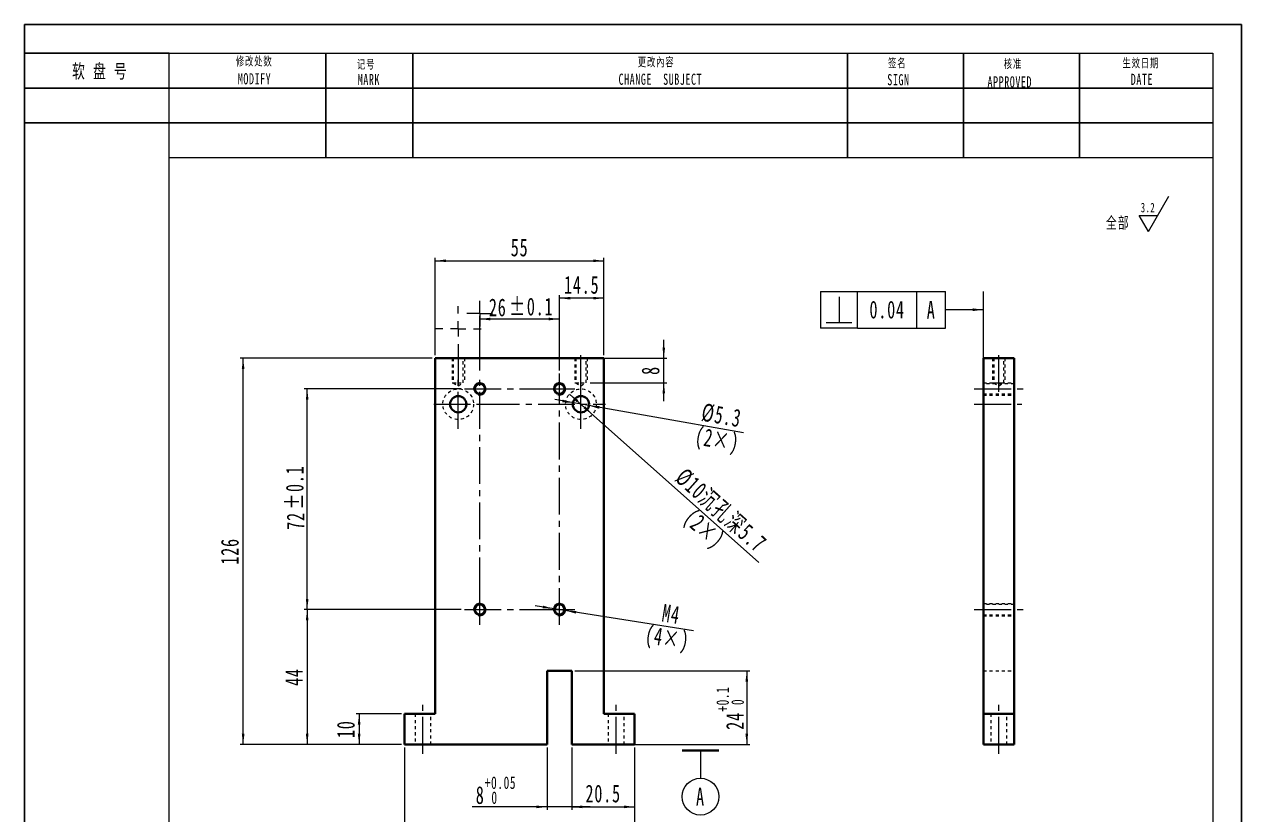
# Model space of a CAD drawing. Header units: millimetres. Extents: x 0 to 8592, y 0 to 561.
# Drawn here: x 2701.8 to 3098.6, y 303.5 to 561.3 of the extents above; entities that cross this region are included whole.
import ezdxf

# ---------------------------------------------------------------- set-up
doc = ezdxf.new("R2010")
doc.units = ezdxf.units.MM
doc.linetypes.add('点画线', pattern=[18, 12, -2, 2, -2])
doc.linetypes.add('虚线', pattern=[2, 1, -1])
doc.layers.get('0').update_dxf_attribs({"lineweight": 35})
for name, color, linetype, lineweight in [('ACAD0', 7, 'Continuous', 0), ('ACAD10', 7, 'Continuous', 0), ('ACADA-构件3-柱砼', 9, 'Continuous', 0), ('ACADA-构件8-屋面', 7, 'Continuous', 0), ('EB0', 7, 'Continuous', 35), ('中心线层', 1, '点画线', 18), ('尺寸线层', 3, 'Continuous', 18), ('虚线层', 6, '虚线', 18)]:
    doc.layers.add(name, color=color, linetype=linetype, lineweight=lineweight)
doc.styles.add('标准', font='', dxfattribs={"width": 0.667})
doc.styles.get('标准').set_extended_font_data('宋体')
doc.dimstyles.new('标准', dxfattribs={"dimtxt": 5.779688, "dimasz": 3.5, "dimexe": 1, "dimexo": 1, "dimgap": 1.209086, "dimtad": 1, "dimdec": 1, "dimdsep": 46, "dimtxsty": '标准', "dimblk": '_CAXARROW', "dimcen": 0, "dimdle": 6, "dimazin": 2, "dimtfac": 0.707107, "dimtdec": 3, "dimtmove": 0, "dimatfit": 3, "dimfxl": 1, "dimfrac": 2, "dimtolj": 1, "dimlwd": 18, "dimarcsym": 0})

# ---------------------------------------------------------------- blocks, each defined once
blk = doc.blocks.new('*X7')
at = {"layer": 'ACAD10', "color": 0, "linetype": 'Continuous', "lineweight": 0}
for p, q in [((0, 2.5), (0, 4.15)), ((-2.5, 0), (-4.15, 0)), ((0, 0), (-2.5, 0)), ((0, 0), (0, 2.5)), ((0, 0), (0, -2.5)), ((0, 0), (2.5, 0)), ((2.5, 0), (4.15, 0)), ((0, -2.5), (0, -4.15))]:
    blk.add_line(p, q, dxfattribs=at)
blk = doc.blocks.new('*X8')
at = {"layer": 'ACAD10', "color": 0, "linetype": 'Continuous', "lineweight": 0}
for p, q in [((0, 5), (0, 7.5)), ((-5, 0), (-7.5, 0)), ((0, 0), (-2.5, 0)), ((0, 0), (0, 2.5)), ((0, 0), (0, -2.5)), ((0, 0), (2.5, 0)), ((5, 0), (7.5, 0)), ((0, -5), (0, -7.5))]:
    blk.add_line(p, q, dxfattribs=at)
blk = doc.blocks.new('*X86')
at = {"layer": 'EB0', "linetype": 'Continuous', "lineweight": 18}
for points in [[(2825.72, 288.61), (2829.22, 289.05), (2829.22, 288.17)], [(2900.72, 288.61), (2897.22, 289.05), (2897.22, 288.17)]]:
    blk.add_hatch(color=0, dxfattribs=at).paths.add_polyline_path(points, flags=0)
at = {"layer": 'EB0', "color": 0, "linetype": 'Continuous', "lineweight": 18}
for p, q in [((2825.72, 325.36), (2825.72, 287.61)), ((2900.72, 325.36), (2900.72, 287.61)), ((2825.72, 288.61), (2900.72, 288.61))]:
    blk.add_line(p, q, dxfattribs=at)
at = {"layer": 'EB0', "color": 0, "linetype": 'Continuous', "lineweight": 18, "insert": (2863.22, 292.92), "char_height": 5.78, "width": 8.1213, "attachment_point": 5, "line_spacing_factor": 1.15057, "style": '标准'}
blk.add_mtext('\\T1.1;75', dxfattribs=at)
blk = doc.blocks.new('_CAXARROW')
blk.add_hatch(color=0).paths.add_polyline_path([(0, 0), (-1, 0.125), (-1, -0.125)], flags=0)
blk = doc.blocks.new('*X88')
at = {"color": 0, "attachment_point": 1, "line_spacing_factor": 1.15057, "style": '标准'}
for s, insert, char_height, width in [('\\T1.1;{\\H0.707107x;+0.05}', (2851.88, 315.96), 5.7797, 20.9352), ('\\T1.1;8', (2848.93, 312.77), 5.78, 27.651), ('\\T1.1;{\\H0.707107x;0}', (2854.03, 311.08), 5.7797, 20.9352)]:
    blk.add_mtext(s, dxfattribs=dict(at, insert=insert, char_height=char_height, width=width))
blk = doc.blocks.new('*X87')
at = {"layer": 'EB0', "linetype": 'Continuous', "lineweight": 18}
for points in [[(2872.22, 306.03), (2868.72, 305.59), (2868.72, 306.47)], [(2880.22, 306.03), (2883.72, 305.59), (2883.72, 306.47)]]:
    blk.add_hatch(color=0, dxfattribs=at).paths.add_polyline_path(points, flags=0)
at = {"layer": 'EB0', "color": 0, "linetype": 'Continuous', "lineweight": 18}
for p, q in [((2872.22, 325.36), (2872.22, 305.03)), ((2880.22, 325.36), (2880.22, 305.03)), ((2886.22, 306.03), (2847.76, 306.03))]:
    blk.add_line(p, q, dxfattribs=at)
blk.add_blockref('*X88', (0, 0), dxfattribs=at)
blk = doc.blocks.new('*X89')
at = {"layer": 'EB0', "linetype": 'Continuous', "lineweight": 18}
for points in [[(2880.22, 306.03), (2883.72, 306.47), (2883.72, 305.59)], [(2900.72, 306.03), (2897.22, 306.47), (2897.22, 305.59)]]:
    blk.add_hatch(color=0, dxfattribs=at).paths.add_polyline_path(points, flags=0)
at = {"layer": 'EB0', "color": 0, "linetype": 'Continuous', "lineweight": 18}
for p, q in [((2880.22, 325.36), (2880.22, 305.03)), ((2900.72, 325.36), (2900.72, 305.03)), ((2880.22, 306.03), (2900.72, 306.03))]:
    blk.add_line(p, q, dxfattribs=at)
at = {"layer": 'EB0', "color": 0, "linetype": 'Continuous', "lineweight": 18, "insert": (2890.47, 310.34), "char_height": 5.78, "width": 17.1678, "attachment_point": 5, "line_spacing_factor": 1.15057, "style": '标准'}
blk.add_mtext('\\T1.1;20.5', dxfattribs=at)
blk = doc.blocks.new('*X91')
at = {"color": 0, "attachment_point": 1, "rotation": 90, "line_spacing_factor": 1.15057, "style": '标准'}
for s, insert, char_height, width in [('\\T1.1;{\\H0.707107x;+0.1}', (2927.36, 337.08), 5.7797, 16.6706), ('\\T1.1;{\\H0.707107x;0}', (2932.24, 339.23), 5.7797, 16.6706), ('\\T1.1;24', (2930.54, 331.17), 5.78, 29.3317)]:
    blk.add_mtext(s, dxfattribs=dict(at, insert=insert, char_height=char_height, width=width))
blk = doc.blocks.new('*X90')
at = {"layer": 'EB0', "linetype": 'Continuous', "lineweight": 18}
for points in [[(2937.29, 350.36), (2937.72, 346.86), (2936.85, 346.86)], [(2937.29, 326.36), (2937.72, 329.86), (2936.85, 329.86)]]:
    blk.add_hatch(color=0, dxfattribs=at).paths.add_polyline_path(points, flags=0)
at = {"layer": 'EB0', "color": 0, "linetype": 'Continuous', "lineweight": 18}
for p, q in [((2881.22, 350.36), (2938.29, 350.36)), ((2937.29, 350.36), (2937.29, 326.36)), ((2901.72, 326.36), (2938.29, 326.36))]:
    blk.add_line(p, q, dxfattribs=at)
blk.add_blockref('*X91', (0, 0), dxfattribs=at)
blk = doc.blocks.new('*X93')
at = {"color": 0, "attachment_point": 1, "line_spacing_factor": 1.15057, "style": '标准'}
for s, insert, char_height, width in [('\\T1.1;%%P0.1', (2859.81, 472.12), 5.7797, 29.0585), ('\\T1.1;26', (2853.21, 471.84), 5.78, 40.606)]:
    blk.add_mtext(s, dxfattribs=dict(at, insert=insert, char_height=char_height, width=width))
blk = doc.blocks.new('*X92')
at = {"layer": 'EB0', "linetype": 'Continuous', "lineweight": 18}
for points in [[(2850.22, 465.15), (2853.72, 464.71), (2853.72, 465.59)], [(2876.22, 465.15), (2872.72, 464.71), (2872.72, 465.59)]]:
    blk.add_hatch(color=0, dxfattribs=at).paths.add_polyline_path(points, flags=0)
at = {"layer": 'EB0', "color": 0, "linetype": 'Continuous', "lineweight": 18}
for p, q in [((2850.22, 448.36), (2850.22, 466.15)), ((2876.22, 465.15), (2850.22, 465.15)), ((2876.22, 448.36), (2876.22, 466.15))]:
    blk.add_line(p, q, dxfattribs=at)
blk.add_blockref('*X93', (0, 0), dxfattribs=at)
blk = doc.blocks.new('*X94')
at = {"layer": 'EB0', "linetype": 'Continuous', "lineweight": 18}
for points in [[(2773.09, 452.36), (2772.65, 448.86), (2773.52, 448.86)], [(2773.09, 326.36), (2772.65, 329.86), (2773.52, 329.86)]]:
    blk.add_hatch(color=0, dxfattribs=at).paths.add_polyline_path(points, flags=0)
at = {"layer": 'EB0', "color": 0, "linetype": 'Continuous', "lineweight": 18}
for p, q in [((2834.72, 452.36), (2772.09, 452.36)), ((2773.09, 326.36), (2773.09, 452.36)), ((2824.72, 326.36), (2772.09, 326.36))]:
    blk.add_line(p, q, dxfattribs=at)
at = {"layer": 'EB0', "color": 0, "linetype": 'Continuous', "lineweight": 18, "insert": (2768.78, 389.36), "char_height": 5.78, "width": 12.7088, "attachment_point": 5, "rotation": 90, "line_spacing_factor": 1.15057, "style": '标准'}
blk.add_mtext('\\T1.1;126', dxfattribs=at)
blk = doc.blocks.new('*X96')
at = {"color": 0, "attachment_point": 1, "rotation": 90, "line_spacing_factor": 1.15057, "style": '标准'}
for s, insert, char_height, width in [('\\T1.1;%%P0.1', (2786.99, 402.96), 5.7797, 29.0585), ('\\T1.1;72', (2787.28, 396.41), 5.78, 40.4775)]:
    blk.add_mtext(s, dxfattribs=dict(at, insert=insert, char_height=char_height, width=width))
blk = doc.blocks.new('*X95')
at = {"layer": 'EB0', "linetype": 'Continuous', "lineweight": 18}
for points in [[(2793.97, 442.36), (2793.53, 438.86), (2794.4, 438.86)], [(2793.97, 370.36), (2793.53, 373.86), (2794.4, 373.86)]]:
    blk.add_hatch(color=0, dxfattribs=at).paths.add_polyline_path(points, flags=0)
at = {"layer": 'EB0', "color": 0, "linetype": 'Continuous', "lineweight": 18}
for p, q in [((2844.22, 442.36), (2792.97, 442.36)), ((2793.97, 370.36), (2793.97, 442.36)), ((2844.22, 370.36), (2792.97, 370.36))]:
    blk.add_line(p, q, dxfattribs=at)
blk.add_blockref('*X96', (0, 0), dxfattribs=at)
blk = doc.blocks.new('*X97')
at = {"layer": 'EB0', "linetype": 'Continuous', "lineweight": 18}
for points in [[(2793.97, 370.36), (2794.4, 366.86), (2793.53, 366.86)], [(2793.97, 326.36), (2794.4, 329.86), (2793.53, 329.86)]]:
    blk.add_hatch(color=0, dxfattribs=at).paths.add_polyline_path(points, flags=0)
at = {"layer": 'EB0', "color": 0, "linetype": 'Continuous', "lineweight": 18}
for p, q in [((2844.22, 370.36), (2792.97, 370.36)), ((2793.97, 370.36), (2793.97, 326.36)), ((2824.72, 326.36), (2792.97, 326.36))]:
    blk.add_line(p, q, dxfattribs=at)
at = {"layer": 'EB0', "color": 0, "linetype": 'Continuous', "lineweight": 18, "insert": (2789.66, 348.36), "char_height": 5.78, "width": 8.3462, "attachment_point": 5, "rotation": 90, "line_spacing_factor": 1.15057, "style": '标准'}
blk.add_mtext('\\T1.1;44', dxfattribs=at)
blk = doc.blocks.new('*X98')
at = {"layer": 'EB0', "linetype": 'Continuous', "lineweight": 18}
for points in [[(2810.91, 336.36), (2811.35, 332.86), (2810.47, 332.86)], [(2810.91, 326.36), (2811.35, 329.86), (2810.47, 329.86)]]:
    blk.add_hatch(color=0, dxfattribs=at).paths.add_polyline_path(points, flags=0)
at = {"layer": 'EB0', "color": 0, "linetype": 'Continuous', "lineweight": 18}
for p, q in [((2824.72, 336.36), (2809.91, 336.36)), ((2810.91, 336.36), (2810.91, 326.36)), ((2824.72, 326.36), (2809.91, 326.36))]:
    blk.add_line(p, q, dxfattribs=at)
at = {"layer": 'EB0', "color": 0, "linetype": 'Continuous', "lineweight": 18, "insert": (2806.6, 331.36), "char_height": 5.78, "width": 8.2177, "attachment_point": 5, "rotation": 90, "line_spacing_factor": 1.15057, "style": '标准'}
blk.add_mtext('\\T1.1;10', dxfattribs=at)
blk = doc.blocks.new('*X99')
at = {"layer": 'EB0', "linetype": 'Continuous', "lineweight": 18}
for points in [[(2876.22, 471.95), (2879.72, 471.51), (2879.72, 472.39)], [(2890.72, 471.95), (2887.22, 471.51), (2887.22, 472.39)]]:
    blk.add_hatch(color=0, dxfattribs=at).paths.add_polyline_path(points, flags=0)
at = {"layer": 'EB0', "color": 0, "linetype": 'Continuous', "lineweight": 18}
for p, q in [((2876.22, 448.36), (2876.22, 472.95)), ((2890.72, 453.36), (2890.72, 472.95)), ((2890.72, 471.95), (2876.22, 471.95))]:
    blk.add_line(p, q, dxfattribs=at)
at = {"layer": 'EB0', "color": 0, "linetype": 'Continuous', "lineweight": 18, "insert": (2883.47, 476.26), "char_height": 5.78, "width": 17.1678, "attachment_point": 5, "line_spacing_factor": 1.15057, "style": '标准'}
blk.add_mtext('\\T1.1;14.5', dxfattribs=at)
blk = doc.blocks.new('*X100')
at = {"layer": 'EB0', "linetype": 'Continuous', "lineweight": 18}
for points in [[(2835.72, 484.14), (2839.22, 484.58), (2839.22, 483.71)], [(2890.72, 484.14), (2887.22, 484.58), (2887.22, 483.71)]]:
    blk.add_hatch(color=0, dxfattribs=at).paths.add_polyline_path(points, flags=0)
at = {"layer": 'EB0', "color": 0, "linetype": 'Continuous', "lineweight": 18}
for p, q in [((2835.72, 453.36), (2835.72, 485.14)), ((2890.72, 453.36), (2890.72, 485.14)), ((2835.72, 484.14), (2890.72, 484.14))]:
    blk.add_line(p, q, dxfattribs=at)
at = {"layer": 'EB0', "color": 0, "linetype": 'Continuous', "lineweight": 18, "insert": (2863.22, 488.45), "char_height": 5.78, "width": 8.1213, "attachment_point": 5, "line_spacing_factor": 1.15057, "style": '标准'}
blk.add_mtext('\\T1.1;55', dxfattribs=at)
blk = doc.blocks.new('*X106')
at = {"layer": 'EB0', "linetype": 'Continuous', "lineweight": 18}
for points in [[(2910.23, 452.36), (2909.79, 455.86), (2910.66, 455.86)], [(2910.23, 444.36), (2909.79, 440.86), (2910.66, 440.86)]]:
    blk.add_hatch(color=0, dxfattribs=at).paths.add_polyline_path(points, flags=0)
at = {"layer": 'EB0', "color": 0, "linetype": 'Continuous', "lineweight": 18}
for p, q in [((2910.23, 438.36), (2910.23, 458.36)), ((2886.22, 452.36), (2911.23, 452.36)), ((2886.22, 444.36), (2911.23, 444.36))]:
    blk.add_line(p, q, dxfattribs=at)
at = {"layer": 'EB0', "color": 0, "linetype": 'Continuous', "lineweight": 18, "insert": (2905.92, 448.36), "char_height": 5.78, "width": 3.6302, "attachment_point": 5, "rotation": 90, "line_spacing_factor": 1.15057, "style": '标准'}
blk.add_mtext('\\T1.1;8', dxfattribs=at)
blk = doc.blocks.new('*X107')
at = {"layer": 'EB0', "linetype": 'Continuous', "lineweight": 18}
for points in [[(2874.24, 370.67), (2870.72, 370.79), (2870.85, 371.65)], [(2878.19, 370.05), (2881.58, 369.07), (2881.72, 369.93)]]:
    blk.add_hatch(color=0, dxfattribs=at).paths.add_polyline_path(points, flags=0)
at = {"layer": 'EB0', "color": 0, "linetype": 'Continuous', "lineweight": 18}
blk.add_line((2919.93, 363.43), (2868.32, 371.61), dxfattribs=at)
at = {"layer": 'EB0', "color": 0, "linetype": 'Continuous', "lineweight": 18, "char_height": 5.78, "attachment_point": 5, "rotation": 350.997, "line_spacing_factor": 1.15057, "style": '标准'}
for s, insert, width in [('\\T1.1;M4', (2912.65, 368.95), 9.6969), ('\\T1.1;(4×)', (2911.3, 360.44), 21.7026)]:
    blk.add_mtext(s, dxfattribs=dict(at, insert=insert, width=width))
blk = doc.blocks.new('*X108')
at = {"layer": 'EB0', "linetype": 'Continuous', "lineweight": 18}
for points in [[(2880.61, 437.82), (2877.09, 437.99), (2877.24, 438.86)], [(2885.83, 436.9), (2889.2, 435.86), (2889.35, 436.72)]]:
    blk.add_hatch(color=0, dxfattribs=at).paths.add_polyline_path(points, flags=0)
at = {"layer": 'EB0', "color": 0, "linetype": 'Continuous', "lineweight": 18}
blk.add_line((2936.24, 428.02), (2874.7, 438.86), dxfattribs=at)
at = {"layer": 'EB0', "color": 0, "linetype": 'Continuous', "lineweight": 18, "attachment_point": 5, "rotation": 350.0131, "line_spacing_factor": 1.15057, "style": '标准'}
for s, insert, char_height, width in [('\\T1.1;%%C5.3', (2929.06, 433.66), 5.7797, 18.6945), ('\\T1.1;(2×)', (2927.56, 425.17), 5.78, 21.8965)]:
    blk.add_mtext(s, dxfattribs=dict(at, insert=insert, char_height=char_height, width=width))
blk = doc.blocks.new('*X109')
at = {"layer": 'EB0', "linetype": 'Continuous', "lineweight": 18}
for points in [[(2879.48, 440.68), (2881.81, 438.03), (2882.39, 438.68)], [(2886.95, 434.03), (2884.05, 436.04), (2884.63, 436.69)]]:
    blk.add_hatch(color=0, dxfattribs=at).paths.add_polyline_path(points, flags=0)
at = {"layer": 'EB0', "color": 0, "linetype": 'Continuous', "lineweight": 18}
blk.add_line((2941.2, 385.75), (2879.48, 440.68), dxfattribs=at)
at = {"layer": 'EB0', "color": 0, "linetype": 'Continuous', "lineweight": 18, "attachment_point": 5, "rotation": 318.328, "line_spacing_factor": 1.15057, "style": '标准'}
for s, insert, char_height, width in [('\\T1.1;%%C10沉孔深5.7', (2928.74, 402.61), 5.7797, 62.0126), ('\\T1.1;(2×)', (2923, 396.18), 5.78, 29.7372)]:
    blk.add_mtext(s, dxfattribs=dict(at, insert=insert, char_height=char_height, width=width))
blk = doc.blocks.new('*X285')
at = {"layer": '尺寸线层', "color": 0, "linetype": 'Continuous', "lineweight": 18}
for p, q in [((-21.46, 0), (6, 0)), ((0, -2), (0, -11))]:
    blk.add_line(p, q, dxfattribs=at)
at = {"layer": '尺寸线层', "color": 0, "linetype": 'Continuous', "lineweight": 35}
blk.add_line((6, -2), (-6, -2), dxfattribs=at)
at = {"layer": '尺寸线层', "color": 0, "linetype": 'Continuous', "lineweight": 18}
blk.add_circle((0, -17), 6, dxfattribs=at)
at = {"layer": '尺寸线层', "color": 0, "linetype": 'Continuous', "lineweight": 18, "insert": (0, -17), "char_height": 5.78, "width": 3.9514, "attachment_point": 5, "line_spacing_factor": 1.15057, "style": '标准'}
blk.add_mtext('\\T1.1;A', dxfattribs=at)
blk = doc.blocks.new('*X286')
at = {"layer": '尺寸线层', "linetype": 'Continuous', "lineweight": 18}
blk.add_hatch(color=0, dxfattribs=at).paths.add_polyline_path([(0, 0), (-3.5, -0.44), (-3.5, 0.44)], flags=0)
at = {"layer": '尺寸线层', "color": 0, "linetype": 'Continuous', "lineweight": 18}
for p, q in [((-53.07, 6), (-41.07, 6)), ((-53.07, 6), (-53.07, -6)), ((-47.07, 4.2), (-47.07, -4.2)), ((-41.07, -6), (-41.07, 6)), ((-41.07, 6), (-12.37, 6)), ((-21.71, -6), (-21.71, 6)), ((-12.37, -6), (-12.37, 6)), ((0, -15.82), (0, 6)), ((-9.87, 0), (-12.37, 0)), ((0, 0), (-9.87, 0)), ((-41.07, -6), (-53.07, -6)), ((-51.27, -4.2), (-42.87, -4.2)), ((-41.07, -6), (-12.37, -6))]:
    blk.add_line(p, q, dxfattribs=at)
at = {"layer": '尺寸线层', "color": 0, "linetype": 'Continuous', "lineweight": 18, "char_height": 5.78, "attachment_point": 5, "line_spacing_factor": 1.15057, "style": '标准'}
for s, insert, width in [('\\T1.1;0.04', (-31.39, 0), 17.3927), ('\\T1.1;A', (-17.04, 0), 3.9514)]:
    blk.add_mtext(s, dxfattribs=dict(at, insert=insert, width=width))
blk = doc.blocks.new('*X338')
at = {"layer": '尺寸线层', "linetype": 'Continuous', "lineweight": 18}
for p, q in [((6.49, -1.41), (13.14, 10.09)), ((3.48, 3.82), (9.51, 3.82)), ((6.49, -1.41), (3.48, 3.82))]:
    blk.add_line(p, q, dxfattribs=at)
at = {"layer": '尺寸线层', "linetype": 'Continuous', "lineweight": 18, "line_spacing_factor": 1.15057, "style": '标准'}
for s, insert, char_height, width, attachment_point in [('\\T1.1;3.2', (8.68, 6.41), 3.116, 6.8178, 6), ('\\T1.1;全部', (-3.47, 1.27), 3.853, 17.1639, 5)]:
    blk.add_mtext(s, dxfattribs=dict(at, insert=insert, char_height=char_height, width=width, attachment_point=attachment_point))

msp = doc.modelspace()

# ---------------------------------------------------------------- linework, layer by layer
at = {"layer": 'ACAD0', "linetype": 'Continuous', "lineweight": 0}
for p, q in [((2749, 9.45), (2749, 551.83)), ((2749, 551.83), (3089.17, 551.83)), ((3089.17, 551.83), (3089.17, 9.45)), ((2749, 517.81), (3089.17, 517.81))]:
    msp.add_line(p, q, dxfattribs=at)
at = {"layer": 'ACAD0', "color": 7, "linetype": 'Continuous', "lineweight": 0}
for centre in [(2850.22, 442.36), (2876.22, 442.36), (2850.22, 370.36), (2876.22, 370.36)]:
    msp.add_arc(centre, 2, 255, 195, dxfattribs=at)
at = {"layer": 'ACADA-构件3-柱砼', "linetype": 'ByBlock', "lineweight": -2, "ltscale": 0.2}
for p, q in [((2701.76, 0), (2701.76, 561.27)), ((2701.76, 561.27), (3098.62, 561.27)), ((3098.62, 0), (3098.62, 561.27)), ((3098.62, 561.27), (3098.62, 0)), ((2749, 551.83), (2701.76, 551.83)), ((2800.03, 517.81), (2800.03, 551.83)), ((2828.38, 517.81), (2828.38, 551.83)), ((2970.11, 517.81), (2970.11, 551.83)), ((3007.91, 517.81), (3007.91, 551.83)), ((3045.71, 517.81), (3045.71, 551.83)), ((2749, 540.49), (2701.76, 540.49)), ((2749, 540.49), (3089.17, 540.49)), ((2749, 529.15), (2701.76, 529.15)), ((2749, 529.15), (3089.17, 529.15))]:
    msp.add_line(p, q, dxfattribs=at)
at = {"layer": 'EB0'}
for p, q in [((2835.72, 336.36), (2835.72, 452.36)), ((2835.72, 452.36), (2890.72, 452.36)), ((2890.72, 336.36), (2890.72, 452.36)), ((3014.44, 336.36), (3014.44, 452.36)), ((3024.44, 452.36), (3014.44, 452.36)), ((3024.44, 336.36), (3024.44, 452.36)), ((2880.22, 350.36), (2872.22, 350.36)), ((2872.22, 326.36), (2872.22, 350.36)), ((2880.22, 326.36), (2880.22, 350.36)), ((2825.72, 336.36), (2835.72, 336.36)), ((2825.72, 326.36), (2825.72, 336.36)), ((2890.72, 336.36), (2900.72, 336.36)), ((2900.72, 326.36), (2900.72, 336.36)), ((3024.44, 336.36), (3014.44, 336.36)), ((3014.44, 326.36), (3014.44, 336.36)), ((3024.44, 326.36), (3024.44, 336.36)), ((2825.72, 326.36), (2872.22, 326.36)), ((2880.22, 326.36), (2900.72, 326.36)), ((3024.44, 326.36), (3014.44, 326.36))]:
    msp.add_line(p, q, dxfattribs=at)
for centre, radius in [((2850.22, 442.36), 1.65), ((2876.22, 442.36), 1.65), ((2843.22, 437.36), 2.65), ((2883.22, 437.36), 2.65), ((2850.22, 370.36), 1.65), ((2876.22, 370.36), 1.65)]:
    msp.add_circle(centre, radius, dxfattribs=at)
at = {"layer": '中心线层', "linetype": '点画线', "lineweight": 18}
for p, q in [((2843.22, 455.36), (2843.22, 441.36)), ((2883.22, 441.36), (2883.22, 455.36)), ((3019.44, 441.36), (3019.44, 455.36)), ((2843.22, 429.36), (2843.22, 445.36)), ((2850.22, 375.36), (2850.22, 447.36)), ((2876.22, 437.36), (2876.22, 447.36)), ((2883.22, 429.36), (2883.22, 445.36)), ((2845.22, 442.36), (2871.22, 442.36)), ((2871.22, 442.36), (2881.22, 442.36)), ((3011.44, 442.36), (3027.44, 442.36)), ((2835.22, 437.36), (2851.22, 437.36)), ((2851.22, 437.36), (2891.22, 437.36)), ((2876.22, 365.36), (2876.22, 437.36)), ((3011.44, 437.36), (3026.92, 437.36)), ((2850.22, 365.36), (2850.22, 375.36)), ((2845.22, 370.36), (2871.22, 370.36)), ((2871.22, 370.36), (2881.22, 370.36)), ((3011.44, 370.36), (3027.44, 370.36)), ((2831.72, 323.36), (2831.72, 339.36)), ((2894.72, 323.36), (2894.72, 339.36)), ((3019.44, 323.36), (3019.44, 339.36))]:
    msp.add_line(p, q, dxfattribs=at)
at = {"layer": '虚线层', "color": 6, "linetype": '虚线', "lineweight": 18}
for p, q in [((2841.22, 452.36), (2841.22, 444.36)), ((2841.57, 452.36), (2841.57, 444.36)), ((2844.87, 444.36), (2844.87, 452.36)), ((2845.22, 452.36), (2845.22, 444.36)), ((2881.22, 452.36), (2881.22, 444.36)), ((2881.57, 452.36), (2881.57, 444.36)), ((2884.87, 444.36), (2884.87, 452.36)), ((2885.22, 452.36), (2885.22, 444.36)), ((3017.44, 452.36), (3017.44, 444.36)), ((3017.44, 452.36), (3017.44, 444.36)), ((3017.79, 452.36), (3017.79, 444.36)), ((3021.09, 444.36), (3021.09, 452.36)), ((3021.44, 452.36), (3021.44, 444.36)), ((3021.44, 452.36), (3021.44, 444.36)), ((2841.22, 444.36), (2845.22, 444.36)), ((2841.57, 444.36), (2843.22, 444.36)), ((2841.57, 444.36), (2843.22, 443.37)), ((2843.22, 443.37), (2844.87, 444.36)), ((2843.22, 444.36), (2844.87, 444.36)), ((2881.22, 444.36), (2885.22, 444.36)), ((2881.57, 444.36), (2883.22, 444.36)), ((2881.57, 444.36), (2883.22, 443.37)), ((2883.22, 443.37), (2884.87, 444.36)), ((2883.22, 444.36), (2884.87, 444.36)), ((3014.44, 444.36), (3023.44, 444.36)), ((3014.44, 444.36), (3024.44, 444.36)), ((3024.44, 444.01), (3014.44, 444.01)), ((3014.44, 440.71), (3024.44, 440.71)), ((3017.44, 444.36), (3021.44, 444.36)), ((3017.44, 444.36), (3021.44, 444.36)), ((3017.79, 444.36), (3021.09, 444.36)), ((3017.79, 444.36), (3019.44, 443.37)), ((3019.44, 443.37), (3021.09, 444.36)), ((3014.44, 440.36), (3023.44, 440.36)), ((3014.44, 440.36), (3024.44, 440.36)), ((3014.44, 372.36), (3023.44, 372.36)), ((3014.44, 372.36), (3024.44, 372.36)), ((3024.44, 372.01), (3014.44, 372.01)), ((3014.44, 368.71), (3024.44, 368.71)), ((3014.44, 368.36), (3023.44, 368.36)), ((3014.44, 368.36), (3024.44, 368.36)), ((3014.44, 350.36), (3024.44, 350.36)), ((2829.12, 336.36), (2829.12, 326.36)), ((2834.32, 326.36), (2834.32, 336.36)), ((2892.12, 336.36), (2892.12, 326.36)), ((2897.32, 326.36), (2897.32, 336.36)), ((3016.84, 336.36), (3016.84, 326.36)), ((3022.04, 326.36), (3022.04, 336.36))]:
    msp.add_line(p, q, dxfattribs=at)
for centre in [(2843.22, 437.36), (2883.22, 437.36)]:
    msp.add_circle(centre, 5, dxfattribs=at)

# ---------------------------------------------------------------- block references
at = {"layer": 'ACAD0'}
msp.add_blockref('*X338', (3061.72, 495.09), dxfattribs=at)
at = {"layer": 'ACAD10', "linetype": 'Continuous', "lineweight": 0}
for name, p in [('*X8', (2843.22, 461.9)), ('*X7', (2850.22, 466.9))]:
    msp.add_blockref(name, p, dxfattribs=at)
at = {"layer": '尺寸线层'}
for name, p in [('*X286', (3014.44, 468.18)), ('*X285', (2922.18, 326.36))]:
    msp.add_blockref(name, p, dxfattribs=at)

# ---------------------------------------------------------------- texts
at = {"layer": 'ACADA-构件8-屋面', "linetype": 'Continuous', "lineweight": 18, "line_spacing_factor": 1.15057, "style": '标准'}
for s, insert, char_height, width, attachment_point in [('\\T1.1;软 盘 号', (2717.34, 548.28), 4.5511, 24.9916, 1), ('\\T1.1;修改处数', (2776.69, 549.11), 2.913, 20.7275, 5), ('\\T1.1;记号', (2813.16, 548.12), 2.913, 14.5107, 5), ('\\T1.1;更改內容', (2907.73, 548.86), 2.913, 39.3958, 5), ('\\T1.1;签名', (2986.33, 548.52), 2.913, 14.5107, 5), ('\\T1.1;核准', (3024.06, 548.27), 2.913, 18.6593, 5), ('\\T1.1;生效日期', (3065.74, 548.52), 2.913, 16.5789, 5), ('\\T1.1;MODIFY', (2776.79, 543.49), 3.6408, 16.591, 5), ('\\T1.1;MARK', (2814.07, 543.27), 3.641, 12.4425, 5), ('\\T1.1;CHANGE  SUBJECT', (2909.09, 543.34), 3.6408, 35.2594, 5), ('\\T1.1;SIGN', (2986.71, 543.18), 3.641, 12.4425, 5), ('\\T1.1;APPROVED', (3023.02, 542.47), 3.6408, 16.591, 5), ('\\T1.1;DATE', (3066.1, 543.34), 3.641, 12.4425, 5)]:
    msp.add_mtext(s, dxfattribs=dict(at, insert=insert, char_height=char_height, width=width, attachment_point=attachment_point))

# ---------------------------------------------------------------- dimensions: what is measured, and where the dimension line sits
at = {"layer": '尺寸线层'}
for base, p1, p2, override, picture, middle in [((2890.72, 484.14), (2835.72, 452.36), (2890.72, 452.36), {"dimsah": 1, "dimtfill": 1, "dimtzin": 8}, '*X100', (2863.22, 484.14)), ((2876.22, 471.95), (2890.72, 452.36), (2876.22, 447.36), {"dimsah": 1, "dimtfill": 1, "dimtzin": 8}, '*X99', (2883.47, 471.95)), ((2850.22, 465.15), (2876.22, 447.36), (2850.22, 447.36), {"dimsah": 1, "dimtol": 1, "dimtp": 0.1, "dimtm": -0.1, "dimtfac": 1, "dimtfill": 1, "dimtzin": 8}, '*X92', (2863.22, 465.15)), ((2900.72, 288.61), (2825.72, 326.36), (2900.72, 326.36), {"dimsah": 1, "dimtfill": 1, "dimtzin": 8}, '*X86', (2863.22, 288.61)), ((2872.22, 306.03), (2880.22, 326.36), (2872.22, 326.36), {"dimsah": 1, "dimtol": 1, "dimtp": 0.05, "dimtm": 0, "dimtfill": 1, "dimtzin": 8}, '*X87', (2855.73, 306.03)), ((2900.72, 306.03), (2880.22, 326.36), (2900.72, 326.36), {"dimsah": 1, "dimtfill": 1, "dimtzin": 8}, '*X89', (2890.47, 306.03))]:
    dim = msp.add_linear_dim(base=base, p1=p1, p2=p2, dimstyle='标准', override=override, dxfattribs=at)
    dim.commit()
    dim.dimension.update_dxf_attribs({"geometry": picture, "text_midpoint": middle})
for base, p1, p2, override, picture, middle in [((2910.23, 452.36), (2885.22, 444.36), (2885.22, 452.36), {"dimsah": 1, "dimtfill": 1, "dimtzin": 8}, '*X106', (2910.23, 448.36)), ((2773.09, 452.36), (2825.72, 326.36), (2835.72, 452.36), {"dimsah": 1, "dimtfill": 1, "dimtzin": 8}, '*X94', (2773.09, 389.36)), ((2793.97, 442.36), (2845.22, 370.36), (2845.22, 442.36), {"dimsah": 1, "dimtol": 1, "dimtp": 0.1, "dimtm": -0.1, "dimtfac": 1, "dimtfill": 1, "dimtzin": 8}, '*X95', (2793.97, 406.36)), ((2793.97, 326.36), (2845.22, 370.36), (2825.72, 326.36), {"dimsah": 1, "dimtfill": 1, "dimtzin": 8}, '*X97', (2793.97, 348.36)), ((2937.29, 326.36), (2880.22, 350.36), (2900.72, 326.36), {"dimsah": 1, "dimtol": 1, "dimtp": 0.1, "dimtm": 0, "dimtfill": 1, "dimtzin": 8}, '*X90', (2937.29, 338.36)), ((2810.91, 326.36), (2825.72, 336.36), (2825.72, 326.36), {"dimsah": 1, "dimtfill": 1, "dimtzin": 8}, '*X98', (2810.91, 331.36))]:
    dim = msp.add_linear_dim(base=base, p1=p1, p2=p2, angle=90, dimstyle='标准', override=override, dxfattribs=at)
    dim.commit()
    dim.dimension.update_dxf_attribs({"geometry": picture, "text_midpoint": middle})
for p1, p2, text, override, picture, middle in [((2879.48, 440.68), (2886.95, 434.03), '%%C10沉孔深5.7', {"dimpost": '%%C<>\\X(2×)', "dimsah": 1, "dimtmove": 2, "dimtfill": 1}, '*X109', (2925.87, 399.39)), ((2874.24, 370.67), (2878.19, 370.05), 'M4', {"dimpost": '%%C<>\\X(4×)', "dimsah": 1, "dimtmove": 2, "dimtfill": 1}, '*X107', (2911.97, 364.69))]:
    dim = msp.add_diameter_dim_2p(p1=p1, p2=p2, text=text, dimstyle='标准', override=override, dxfattribs=at)
    dim.commit()
    dim.dimension.update_dxf_attribs({"geometry": picture, "text_midpoint": middle, "dimtype": 163})
dim = msp.add_diameter_dim_2p(p1=(2880.61, 437.82), p2=(2885.83, 436.9), dimstyle='标准', override={"dimpost": '%%C<>\\X(2×)', "dimsah": 1, "dimtmove": 2, "dimtfill": 1, "dimtzin": 8}, dxfattribs=at)
dim.commit()
dim.dimension.update_dxf_attribs({"geometry": '*X108', "text_midpoint": (2928.31, 429.42), "dimtype": 163})

doc.saveas('drawing.dxf')
